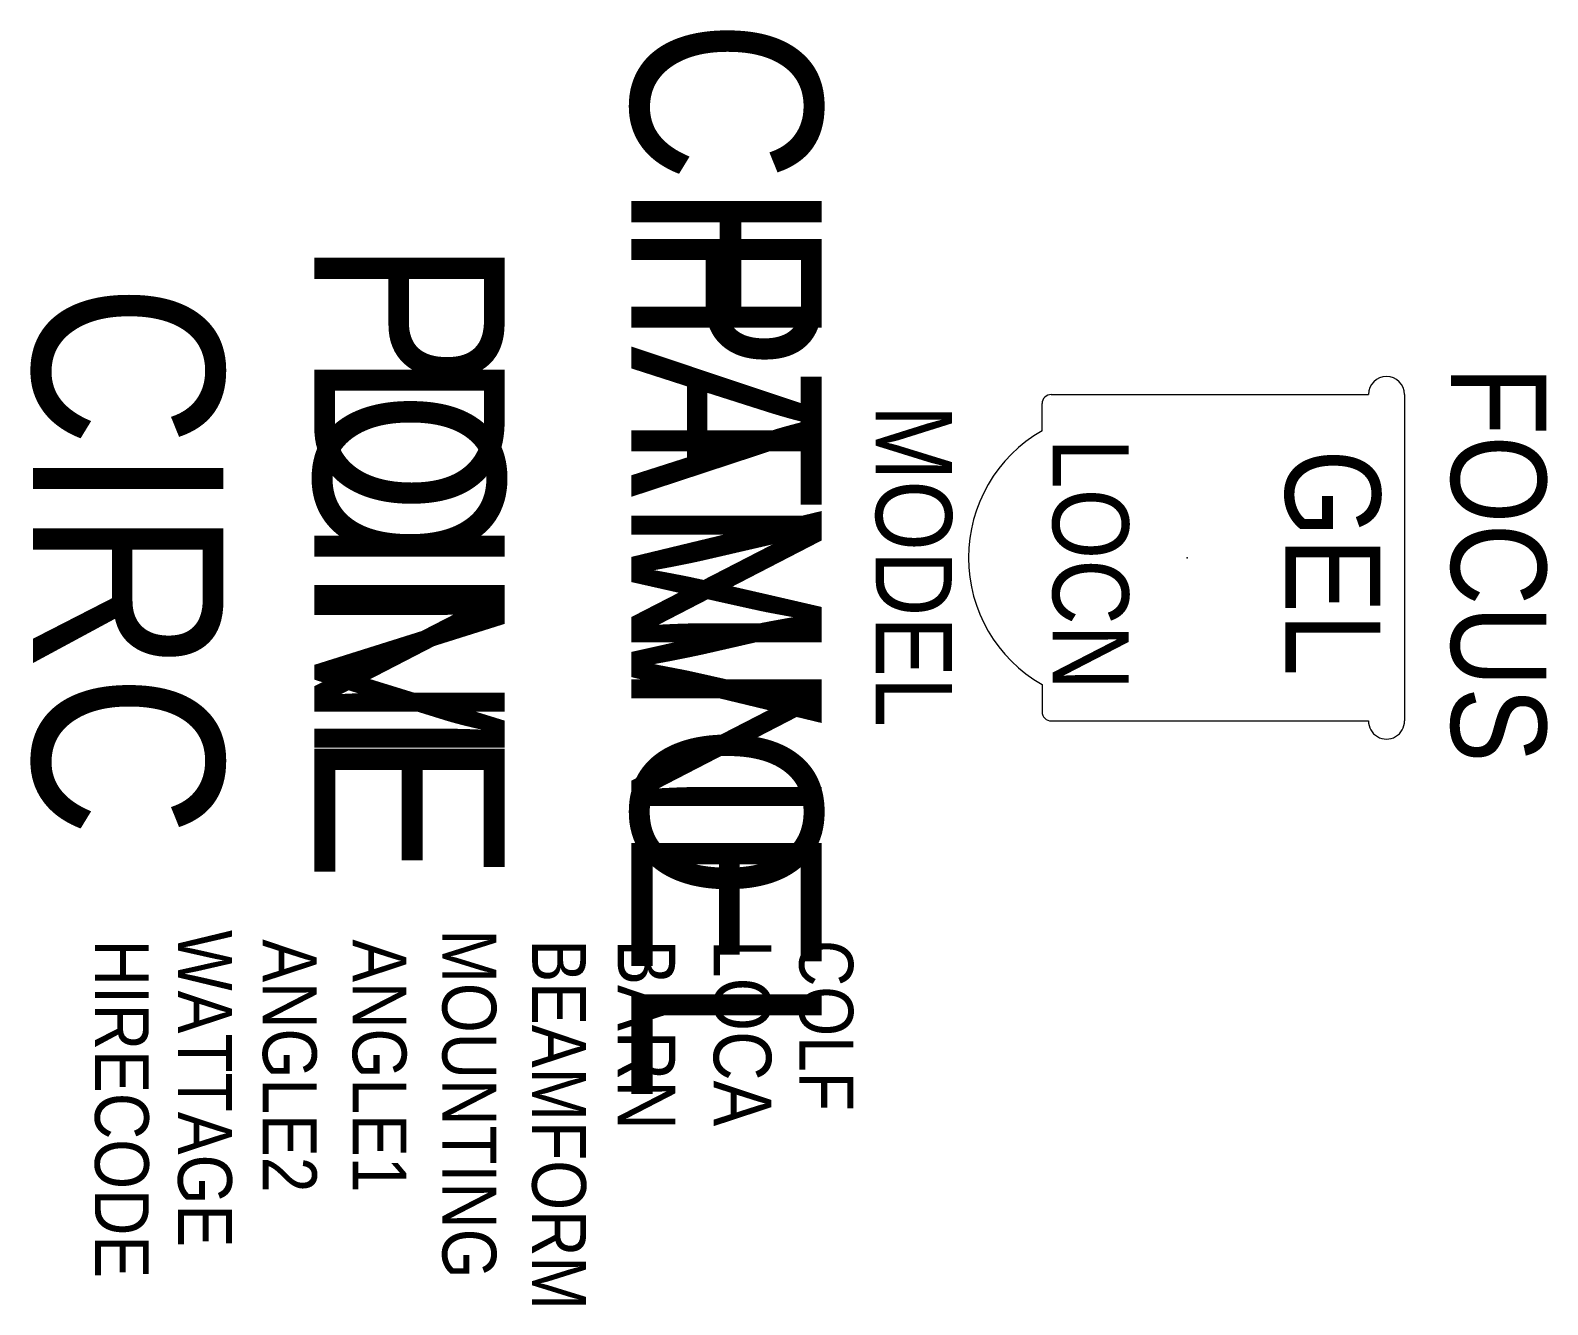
# Model space of a CAD drawing. Extents: x -1586 to -788, y -445 to 224.
import ezdxf
from ezdxf.enums import TextEntityAlignment as Align

# ---------------------------------------------------------------- set-up
doc = ezdxf.new("R2010")
doc.units = 0
doc.header["$MEASUREMENT"] = 0
doc.layers.get('0').update_dxf_attribs({"linetype": 'CONTINUOUS'})
for name, color, linetype in [('CHANNEL', 3, 'CONTINUOUS'), ('CIRC', 6, 'CONTINUOUS'), ('DIMMER', 4, 'CONTINUOUS'), ('FOCUS', 2, 'CONTINUOUS'), ('GEL', 1, 'CONTINUOUS'), ('LANTERNS', 4, 'CONTINUOUS'), ('LOCATION', 7, 'CONTINUOUS'), ('MODEL', 6, 'CONTINUOUS'), ('PATCH', 5, 'CONTINUOUS'), ('PATCH2', 5, 'CONTINUOUS')]:
    doc.layers.add(name, color=color, linetype=linetype)

msp = doc.modelspace()

# ---------------------------------------------------------------- linework, layer by layer
for p, q in [((-1049.26, 32.86), (-882.57, 32.86)), ((-863.52, 32.86), (-863.52, -138.59)), ((-1054.02, 13.81), (-1054.02, 28.1)), ((-1054.02, -119.54), (-1054.02, -133.83)), ((-1049.26, -138.59), (-882.57, -138.59))]:
    msp.add_line(p, q)
for centre, radius, start, end in [((-873.05, 32.86), 9.52, 0, 180), ((-1049.26, 28.1), 4.76, 89.98293, 180.01707), ((-1015.92, -52.86), 76.79, 119.74488, 240.25512), ((-1049.26, -133.83), 4.76, 179.98293, 270.01707), ((-873.05, -138.59), 9.52, 179.98671, 0.01329)]:
    msp.add_arc(centre, radius, start, end)
msp.add_point((-977.82, -52.86))

# ---------------------------------------------------------------- texts
at = {"layer": 'CHANNEL', "width": 0.89}
msp.add_attdef('CHANNEL', text='', height=100, rotation=270, dxfattribs=at).set_placement((-1269.76, -54.19), align=Align.CENTER)
at = {"layer": 'CIRC', "width": 0.89}
msp.add_attdef('CIRC', text='', height=100, rotation=270, dxfattribs=at).set_placement((-1584.2, -54.19), align=Align.CENTER)
at = {"layer": 'DIMMER', "width": 0.89}
msp.add_attdef('DIM', text='', height=100, rotation=270, dxfattribs=at).set_placement((-1436.42, -53.34), align=Align.CENTER)
at = {"layer": 'FOCUS', "color": 30, "width": 0.89}
msp.add_attdef('FOCUS', text='', height=50, rotation=270, dxfattribs=at).set_placement((-839.12, -56.37), align=Align.CENTER)
at = {"layer": 'GEL', "width": 0.89}
msp.add_attdef('GEL', text='', height=50, rotation=270, dxfattribs=at).set_placement((-926.22, -55.42), align=Align.CENTER)
at = {"layer": 'LANTERNS', "color": 0, "width": 0.89, "flags": 1}
for tag, p, s, height in [('WATTAGE', (-1508.03, -248.47, 0.01), '750', 28.305), ('ANGLE2', (-1463.47, -253.32), '64', 28.305), ('ANGLE1', (-1416.3, -253.32), '19', 28.305), ('MOUNTING', (-1369.12, -248.12), 'STANDARD HOOK CLAMP', 28.3047), ('HIRECODE', (-1551.68, -253.49), '', 28.3), ('BEAMFORM', (-1321.95, -253.32), 'C', 28.3), ('BARN', (-1277.01, -253.32), '1', 30.26), ('LOCA', (-1226.58, -253.45), '', 30.26), ('COLF', (-1181.58, -253.66), 'N', 28.3)]:
    msp.add_attdef(tag, p, s, height=height, rotation=270, dxfattribs=at)
at = {"layer": 'LOCATION', "width": 0.89}
msp.add_attdef('LOCN', text='', height=40, rotation=270, dxfattribs=at).set_placement((-1048.49, -56.27), align=Align.CENTER)
at = {"layer": 'MODEL', "width": 0.89}
msp.add_attdef('MODEL', text='6" Fresnel', height=40, rotation=270, dxfattribs=at).set_placement((-1141.4, -57.22), align=Align.CENTER)
at = {"layer": 'PATCH', "width": 0.89}
msp.add_attdef('PONE', text='', height=100, rotation=270, dxfattribs=at).set_placement((-1436.42, -54.19), align=Align.CENTER)
at = {"layer": 'PATCH2', "width": 0.89}
msp.add_attdef('PTWO', text='', height=100, rotation=270, dxfattribs=at).set_placement((-1269.76, -54.19), align=Align.CENTER)

doc.saveas('drawing.dxf')
